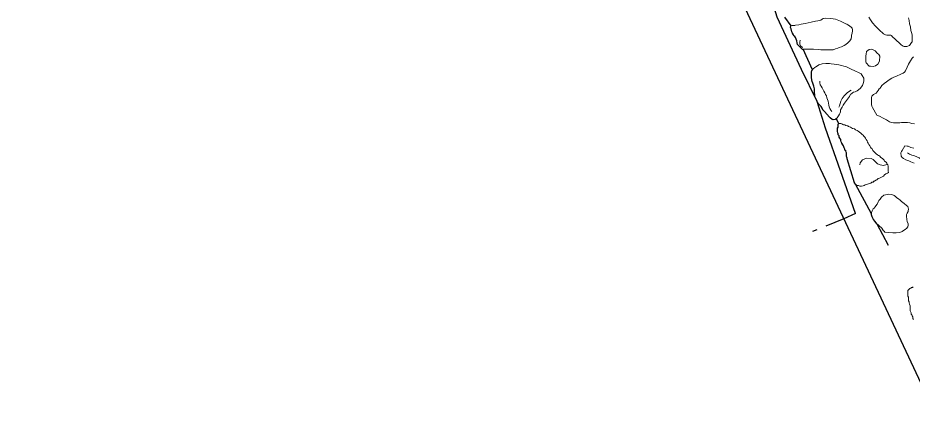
# Model space of a CAD drawing. Header units: millimetres. Extents: x -3113 to 15022, y -19591 to 4665.
# Drawn here: x -2118 to 788, y -5629 to -4315 of the extents above; entities that cross this region are included whole.
import ezdxf

# ---------------------------------------------------------------- set-up
doc = ezdxf.new("R2010")
doc.units = ezdxf.units.MM
doc.header["$XCLIPFRAME"] = 2
doc.linetypes.add('HIDDEN', pattern=[9.525, 6.35, -3.175])
for name, color, linetype, lineweight in [('0A-detail', 7, 'Continuous', 18), ('0A-detail-detail', 7, 'Continuous', 13), ('0T-footprint', 251, 'Continuous', 30), ('0T-walltop', 7, 'Continuous', 30)]:
    doc.layers.add(name, color=color, linetype=linetype, lineweight=lineweight)
picture_1 = doc.add_image_def('image1.tif', size_in_pixel=(6668, 8809))

msp = doc.modelspace()

# ---------------------------------------------------------------- linework, layer by layer
at = {"layer": '0A-detail'}
for points in [[(428.9, -4416.6), (415, -4402.9), (412.4, -4400.8), (412, -4395.4), (410.1, -4388.6), (406.2, -4378), (404.2, -4375.1), (401.3, -4372.3), (399.3, -4369.4), (396.4, -4363.7), (394.4, -4359.3), (392.1, -4350.2), (390.5, -4345.3), (390.7, -4340.5), (394.2, -4339.6), (399, -4339.6), (403.8, -4339.5), (406.7, -4338.5), (417.3, -4337.4), (425, -4334.5), (437.6, -4332.4), (447.2, -4330.4), (456.7, -4328.4), (471.2, -4325.4), (478.9, -4324.3), (485.6, -4323.4), (488.5, -4321.4), (493.3, -4318.4), (496.1, -4316.5), (504.8, -4315.4), (521.2, -4316.3), (535.7, -4319), (552.1, -4325.6), (569.5, -4333.7), (572.4, -4335.1), (576.3, -4337), (578.7, -4338.4), (586.5, -4344.1), (589.9, -4348.4), (590.9, -4353.2), (590.9, -4357), (590.1, -4364.3), (588.1, -4370.6), (588.2, -4375.4), (587.3, -4382.2), (583, -4389), (575.9, -4395.8), (569.2, -4400.6), (564.4, -4403.6), (559.6, -4406.5), (555.8, -4408.5), (548.1, -4410.4), (543.3, -4412.4), (535.6, -4415.3), (528.9, -4418.3), (526, -4418.3), (518.3, -4418.4), (505.8, -4418.5), (494.2, -4418.6), (488.4, -4418.7), (479.7, -4416.8), (464.2, -4416), (446.9, -4416.1), (434.9, -4416.2)], [(645.4, -4471.2), (635.2, -4460.7), (634.2, -4458.3), (634.2, -4455.9), (634.2, -4451), (634.1, -4447.7), (634.1, -4445.3), (634.1, -4441.4), (635, -4437.6), (635.3, -4431.8), (636.8, -4424.1), (640.7, -4420.2), (644.9, -4416.8), (652.1, -4416.3), (656.1, -4417.1), (660.9, -4419.1), (664.7, -4421), (671.6, -4428.6), (676.4, -4433.4), (680.4, -4439.1), (680.4, -4442.9), (679.4, -4449.7), (678.5, -4454.5), (673.8, -4464.3), (665.6, -4470.6), (658.4, -4472), (650.2, -4471.2), (647.8, -4471.2)], [(512.5, -4631), (496.9, -4615.1), (495.4, -4612.3), (492.5, -4607.9), (489.4, -4602.4), (486.2, -4598.9), (481.3, -4593.6), (478.4, -4590.3), (476.5, -4585.5), (473.5, -4579.7), (469.5, -4571), (468.6, -4566.3), (467.5, -4554.8), (467.4, -4545.1), (466.3, -4536.4), (464.4, -4532.6), (462.4, -4525.9), (460.4, -4521), (458.4, -4509.5), (458.3, -4500.8), (458.2, -4493.1), (458.2, -4490.2), (459.8, -4485.4), (463.9, -4479.6), (468.7, -4475.7), (472, -4472.8), (474.4, -4471.8), (482.1, -4466.9), (492.7, -4463.9), (505.2, -4462.8), (516.8, -4462.7), (521.6, -4463.7), (532.2, -4464.6), (546.6, -4467.3), (571.8, -4473.8), (585.3, -4479.5), (600.8, -4487.1), (610.4, -4491.8), (619.2, -4496.5), (623.1, -4501.2), (628, -4509.9), (628.1, -4518.6), (627.1, -4524.4), (623.4, -4534), (615.7, -4543.7), (606.2, -4551.5), (600.4, -4554.5), (594.7, -4555.5), (591.8, -4557.4), (587.9, -4560.4), (585.1, -4562.3), (581.3, -4569.1), (574.6, -4577.8), (568.9, -4586.5), (565.1, -4591.4), (561.3, -4597.2), (557.9, -4604), (552.8, -4612.8), (551.9, -4619.5), (550.9, -4622.3), (549, -4627.2), (546.2, -4632.1), (541, -4639.3), (534.8, -4644.7), (529, -4645.7), (525.1, -4643.8), (518.4, -4639), (513, -4633.3)], [(597.8, -4850.1), (573.7, -4771.8), (573.6, -4769.3), (572.7, -4766.8), (571.9, -4764.3), (571.9, -4761.8), (571.8, -4759.3), (571.8, -4756), (571.8, -4752.6), (570.9, -4750.1), (569.2, -4746), (566.7, -4743.5), (566.7, -4740.2), (564, -4736), (563.2, -4732.7), (561.6, -4729.4), (559.8, -4726.8), (556.5, -4721.1), (554.8, -4716.9), (553, -4712.7), (553, -4709.4), (550.4, -4704.4), (547.9, -4701.1), (547.9, -4696.8), (544.5, -4693.6), (544.5, -4691.1), (543.6, -4687.8), (542.8, -4682.8), (542.7, -4679.4), (542.7, -4676.9), (542.7, -4674.4), (542.7, -4671.9), (544.3, -4669.4), (544.3, -4665.2), (544.3, -4662.7), (544.7, -4659.1), (546.6, -4656.7), (550, -4656.7), (553.3, -4656.7), (556.7, -4658.4), (560, -4660), (562.6, -4661.7), (566, -4661.7), (570.1, -4664.1), (573.5, -4664.9), (576, -4664.9), (578.5, -4667.4), (585.2, -4669), (591.1, -4673.1), (597.8, -4674.7), (601.2, -4678.1), (606.2, -4679.6), (609.5, -4682.2), (618.8, -4688.8), (623, -4692.9), (625.6, -4695.3), (628.1, -4698.7), (631.4, -4701.2), (633.2, -4704.5), (635.7, -4708.6), (639, -4713.6), (640, -4717.8), (642.5, -4721.1), (644.1, -4725.3), (647.9, -4729.9), (650.1, -4733.6), (651.9, -4737.7), (655.2, -4739.4), (657.7, -4745.2), (661.1, -4749.3), (664.5, -4751.8), (667.8, -4755.2), (672, -4759.2), (675.5, -4760.9), (678.8, -4762.6), (683.8, -4767.5), (688.9, -4770.8), (693.9, -4775.7), (695.6, -4779.1), (700.7, -4782.4), (702.4, -4785.6), (704.1, -4789), (705.7, -4791.5), (707.5, -4795.7), (707.5, -4799), (707.5, -4802.4), (707.6, -4808.2), (707.6, -4811.6), (707.7, -4815.7), (704.9, -4818), (701.8, -4819.2), (699.4, -4820.8), (695.1, -4824.2), (691.9, -4827.5), (689.4, -4829.3), (685.2, -4831), (682.8, -4832.6), (678.5, -4834.4), (674.4, -4836.1), (670.3, -4839.4), (666.9, -4841.2), (662.8, -4844.5), (660.3, -4844.5), (657.9, -4847.9), (653.7, -4848), (651.2, -4850.5), (647, -4851.3), (643.7, -4853.1), (637, -4854.7), (632.8, -4856.5), (629.5, -4858.2), (625.4, -4859.9), (620.4, -4860), (617.9, -4860), (615.4, -4860), (611.1, -4858.4), (608.6, -4858.4), (606.1, -4858.4), (603.6, -4855.9), (601.1, -4853.5)], [(722.5, -5012), (696, -5009.3), (694.1, -5006.9), (692.2, -5005.4), (689.3, -5002.6), (686.3, -4996.8), (683.4, -4993), (680.4, -4991.2), (674.7, -4986.3), (669.8, -4982.5), (664.9, -4975.6), (660, -4969.1), (654.7, -4959.6), (653.2, -4953.8), (653.1, -4946.1), (655, -4940.3), (658.2, -4934.4), (661.6, -4931.5), (664.5, -4927.7), (667.3, -4923.8), (671.2, -4918.5), (674.9, -4911.2), (676.8, -4907.4), (681.1, -4902.4), (685.4, -4896.7), (693, -4889.8), (709.4, -4885.9), (719, -4887.7), (726.2, -4890.5), (731.2, -4893.9), (735.5, -4898.1), (740.3, -4901.9), (746.2, -4905.8), (750.1, -4910.5), (758.8, -4916.2), (766.5, -4922.9), (770.5, -4926.7), (773.4, -4935.4), (772.5, -4940.2), (771.5, -4943.1), (768.8, -4947.9), (766.8, -4952.8), (766.8, -4957.6), (767.9, -4968.2), (769, -4974.9), (771.9, -4982.6), (771.9, -4987.4), (771.1, -4992.2), (766.7, -4998.1), (763.4, -5000), (752.9, -5007.8), (745.2, -5010.8), (732.7, -5011.9), (729.7, -5011.9)]]:
    msp.add_lwpolyline(points, close=True, dxfattribs=at)
for points in [[(773.6, -4314.5), (775.6, -4322.7), (776.6, -4333.3), (779.6, -4343.8), (780.7, -4355.3), (783.7, -4365), (784.7, -4370.8), (784.9, -4385.2), (784.9, -4391.9), (783, -4394.4), (776.3, -4403.6), (767.2, -4407.5), (759, -4407.6), (756.2, -4406.6), (749.3, -4401.9), (744.8, -4397.7), (719.2, -4373.8), (718.6, -4371.8), (715.8, -4370.4), (713.4, -4370.4), (707.6, -4370.5), (702.8, -4370.5), (697.9, -4369.2), (692.2, -4365.8), (689.3, -4363.8), (680, -4355.3), (676.7, -4352.5), (666, -4341), (656.2, -4330.4), (649.4, -4320.9), (644.5, -4311.8)], [(793, -4658.7), (784.4, -4656.9), (777.6, -4655), (769.9, -4654.1), (762.2, -4654.2), (756.4, -4654.2), (754, -4654.3), (750.6, -4654.3), (744.9, -4655.3), (736.7, -4655.3), (731.3, -4655.4), (724.6, -4655.4), (717.9, -4653.6), (711.6, -4651.3), (705.3, -4647.9), (701.4, -4645.5), (695.6, -4642.2), (690.8, -4639.9), (678.7, -4633.3), (670, -4629.9), (655.8, -4605.1), (653.8, -4601.2), (652.9, -4595.4), (652.8, -4590.7), (652.8, -4583.4), (652.7, -4577.1), (652.7, -4573.3), (654, -4569), (659.3, -4563.5), (664.1, -4560.7), (667.9, -4558.6), (671.7, -4554.8), (674.6, -4550), (677.9, -4544.7), (680.8, -4542.2), (686.9, -4533.5), (693.7, -4527.6), (702.2, -4521.7), (710.8, -4515.9), (719.5, -4510.1), (725.3, -4507.1), (731.9, -4504.2), (736.7, -4502.2), (746.3, -4498.2), (748.7, -4496.8), (755.5, -4494.4), (760.2, -4490.9), (763.6, -4486.5), (768.3, -4474.9), (773, -4464.3), (779.7, -4453.6), (785.4, -4444.9), (789.2, -4441)], [(791.3, -4785.8), (786.5, -4783.7), (780.7, -4781.1), (773.9, -4778.3), (764.7, -4774.6), (756.5, -4770.4), (752.6, -4767), (749.7, -4763.2), (749.7, -4759.3), (748.7, -4756.4), (748.7, -4752.6), (750, -4747.7), (752.4, -4745.3), (761, -4729.3), (768.7, -4730.2), (771.6, -4731.1), (774.5, -4732.1), (781.2, -4734.9), (790, -4737.7)], [(788.9, -5292.8), (787.2, -5289.5), (787.1, -5284.4), (785.4, -5281.1), (783.6, -5277.8), (782, -5275.3), (782, -5271.9), (778.5, -5265.4), (778.5, -5258.7), (778.4, -5254.5), (778.4, -5248.7), (776.7, -5243.6), (775, -5238.6), (775, -5236.1), (773.2, -5232), (773.2, -5229.4), (773.2, -5225.3), (773.1, -5221.1), (771.4, -5217.7), (771.4, -5215.2), (771.4, -5212.7), (771.3, -5210.2), (771.3, -5207.7), (771.3, -5205.2), (771.3, -5201.9), (771.2, -5198.5), (773.7, -5195.2), (777.9, -5192.7), (780.4, -5191), (782.8, -5189.2), (786.2, -5189.2), (788.7, -5187.6)]]:
    msp.add_lwpolyline(points, dxfattribs=at)
at = {"layer": '0A-detail-detail'}
for points in [[(421.4, -4386.3), (420.4, -4393.2), (420.4, -4399.7), (422.6, -4405.3), (428.2, -4409.5), (429.8, -4410.1)], [(485.6, -4519.4), (485.6, -4525.7), (486.7, -4531.6), (490, -4536.5), (493.3, -4541.5), (497.7, -4552.4), (501, -4557.4), (503.2, -4562.8), (506.5, -4567.8), (507.6, -4573.6), (512, -4584.5), (513.5, -4591.4), (514.6, -4597.3), (515.7, -4603.1), (517.9, -4608.5), (521.2, -4613.5), (524.5, -4618.5)], [(587.1, -4549), (575, -4556.4), (564.2, -4567.1), (557.7, -4576), (553.9, -4585.2), (549.6, -4599.5), (546.6, -4604.5)], [(769.4, -4752.8), (775.9, -4756.5), (783.5, -4759.7), (792.2, -4762.5), (799.8, -4765.7), (807.4, -4768.9), (812.9, -4773), (820.5, -4776.3), (828.1, -4779.5), (836.8, -4782.3), (844.4, -4785.5), (859.6, -4785.7), (868.1, -4784.8)], [(614.7, -4791.5), (615.8, -4784.7), (623.3, -4775.3), (636.3, -4770.1), (651.5, -4770.2), (658.1, -4773.9), (662.4, -4778.4), (666.8, -4783), (672.7, -4788.2), (681.4, -4791), (692.2, -4792.9), (702.4, -4790)]]:
    msp.add_lwpolyline(points, dxfattribs=at)
at = {"layer": '0T-footprint'}
for points in [[(601, -4948.9), (503.5, -4672.8), (476.5, -4585.5), (425.2, -4482.5), (346.6, -4311.8), (304.1, -4174.8), (211.5, -3931.3), (174.1, -3841.3), (108.6, -3669.3), (52.9, -3531.7), (2.9, -3442.5), (-12.8, -3390.8), (-39.8, -3298.8), (-127.1, -3041.9)], [(601, -4948.9), (563.4, -4966.5)]]:
    msp.add_lwpolyline(points, dxfattribs=at)
at = {"layer": '0T-footprint', "linetype": 'HIDDEN', "ltscale": 10}
msp.add_lwpolyline([(563.4, -4966.5), (461.7, -5007.4)], dxfattribs=at)
at = {"layer": '0T-walltop'}
msp.add_lwpolyline([(708.5, -5052.7), (671.3, -4983.7), (669.8, -4982.5), (664.9, -4975.6), (660, -4969.1), (654.7, -4959.6), (653.2, -4953.8), (653.2, -4950.1), (601.1, -4853.5), (597.8, -4850.1), (573.7, -4771.8), (573.6, -4769.3), (572.7, -4766.8), (571.9, -4764.3), (571.9, -4761.8), (571.8, -4759.3), (571.8, -4756), (571.8, -4752.6), (570.9, -4750.1), (569.2, -4746), (566.7, -4743.5), (566.7, -4740.2), (564, -4736), (563.2, -4732.7), (561.6, -4729.4), (559.8, -4726.8), (556.5, -4721.1), (554.8, -4716.9), (553, -4712.7), (553, -4709.4), (550.4, -4704.4), (547.9, -4701.1), (547.9, -4696.8), (544.5, -4693.6), (544.5, -4691.1), (543.6, -4687.8), (542.8, -4682.8), (542.7, -4679.4), (542.7, -4676.9), (542.7, -4674.4), (542.7, -4671.9), (544.3, -4669.4), (544.3, -4665.2), (544.3, -4662.7), (544.7, -4659.1), (546.6, -4656.7), (538.6, -4641.3), (534.8, -4644.7), (529, -4645.7), (525.1, -4643.8), (518.4, -4639), (513, -4633.3), (512.5, -4631), (496.9, -4615.1), (495.4, -4612.3), (492.5, -4607.9), (489.4, -4602.4), (486.2, -4598.9), (481.3, -4593.6), (478.4, -4590.3), (476.5, -4585.5), (473.5, -4579.7), (469.5, -4571), (468.6, -4566.3), (467.5, -4554.8), (467.4, -4545.1), (466.3, -4536.4), (464.4, -4532.6), (462.4, -4525.9), (460.4, -4521), (458.4, -4509.5), (458.3, -4500.8), (458.2, -4493.1), (458.2, -4490.2), (459.8, -4485.4), (461.4, -4483.2), (431.3, -4416.5), (428.9, -4416.6), (415, -4402.9), (412.4, -4400.8), (412, -4395.4), (410.1, -4388.6), (406.2, -4378), (404.2, -4375.1), (401.3, -4372.3), (399.3, -4369.4), (396.4, -4363.7), (394.4, -4359.3), (392.1, -4350.2), (390.5, -4345.3), (390.7, -4340.5), (392.5, -4340.1), (371.9, -4312.4)], dxfattribs=at)

# ---------------------------------------------------------------- pictures from other files: only their frames are drawn
image = msp.add_image(picture_1, insert=(4548.8, 3178.5), size_in_units=(6667, 8807.6), rotation=-180)
image.set_boundary_path([(2179.18, 8808.5), (-0.5, 3859.02), (791.07, 3508.7), (-0.5, 1607.6), (-0.5, 1607.6), (3674.99, -0.5), (6667.5, 6386.38), (6667.5, 7108.85), (2641.04, 8808.5), (2179.18, 8808.5)])

doc.saveas('drawing.dxf')
